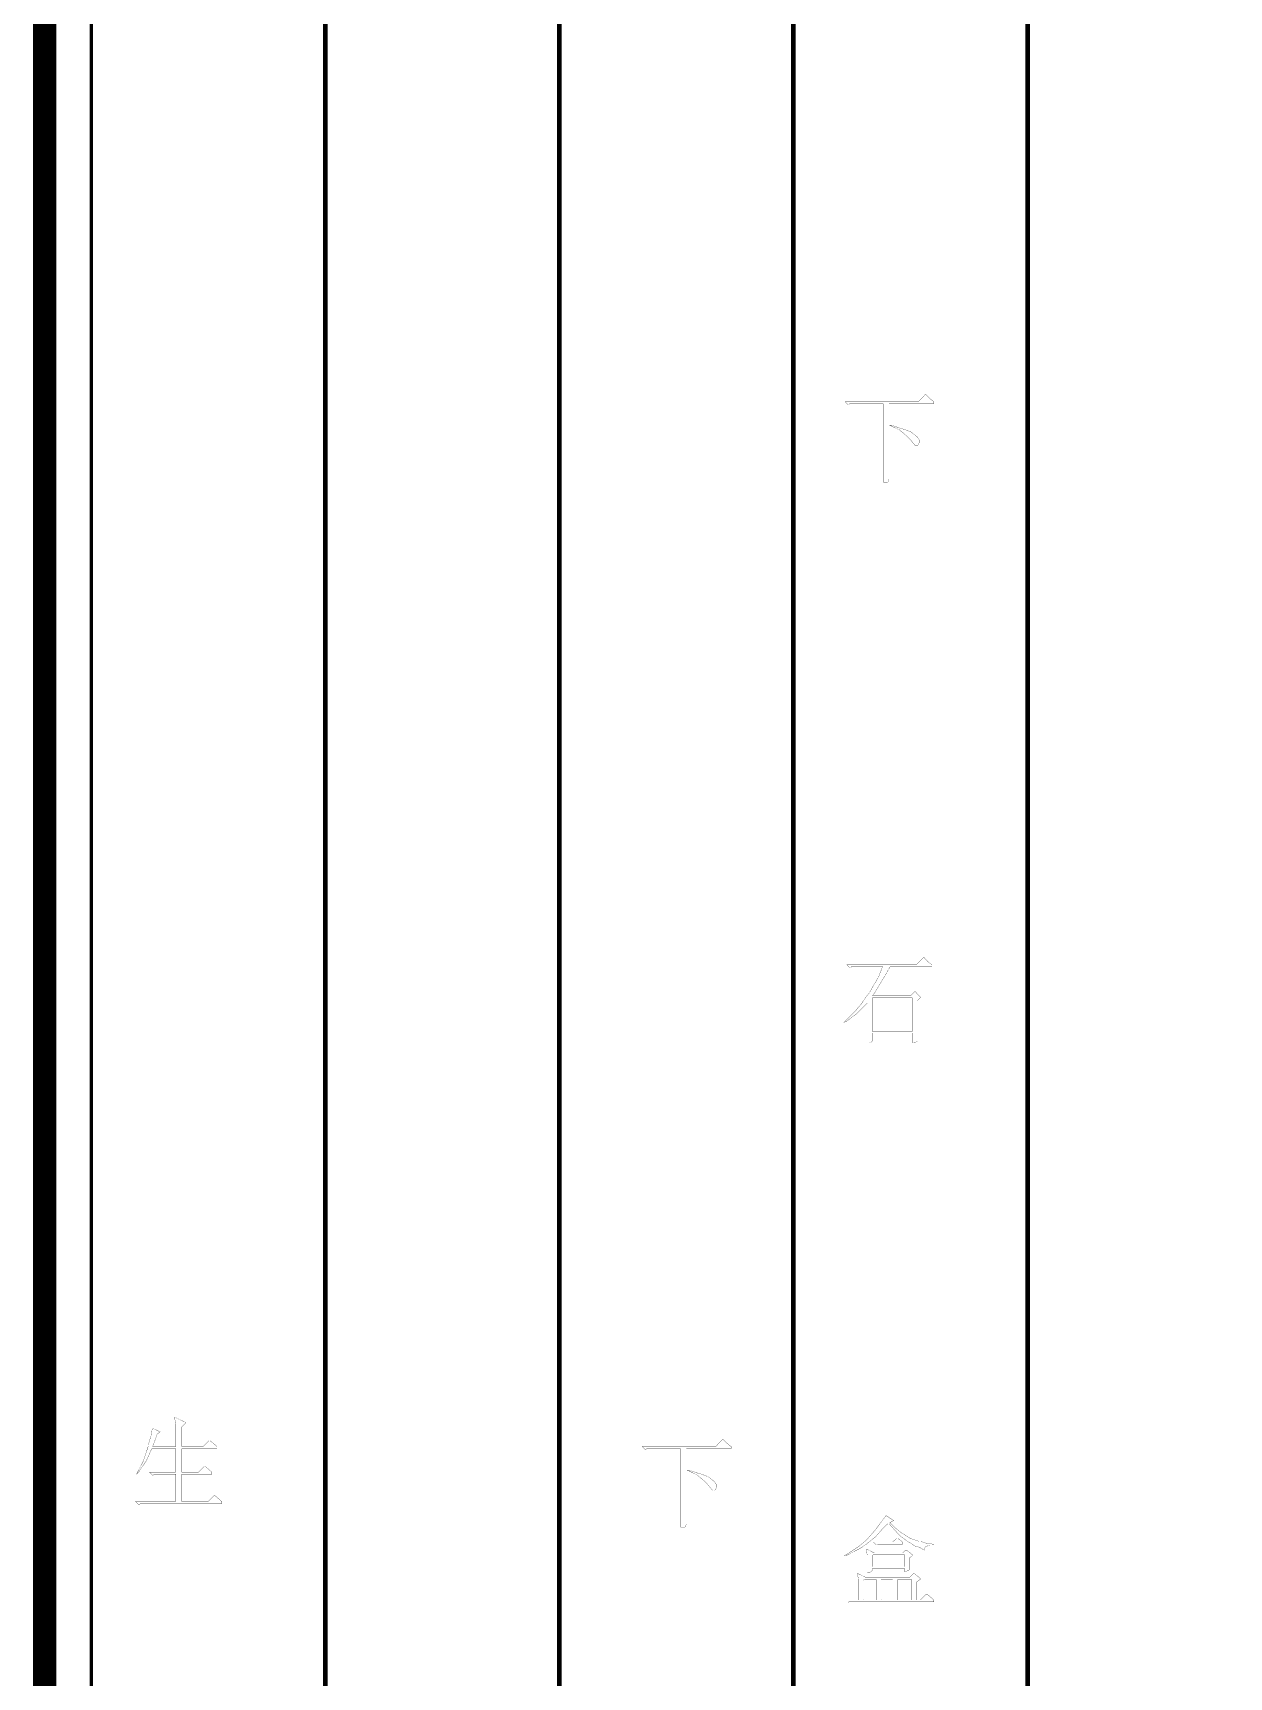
# Model space of a CAD drawing. Extents: x 94 to 452, y -72 to 1042.
# Drawn here: x 93.7 to 144.8, y 486 to 556.2 of the extents above; entities that cross this region are included whole.
import ezdxf

# ---------------------------------------------------------------- set-up
doc = ezdxf.new("R2010")
doc.units = 0
doc.header["$MEASUREMENT"] = 0
doc.layers.add('TREE_LAYER', color=7, linetype='Continuous')

msp = doc.modelspace()

# ---------------------------------------------------------------- linework, layer by layer
at = {"layer": 'TREE_LAYER'}
for points, const_width, elevation in [([(94.22612, 93.001716), (94.22612, 848.485862), (94.22612, 908.832322), (94.22612, 995.005583), (94.22612, 1005.005583), (94.22612, 1017.005583), (126.22612, 1017.005583), (146.22612, 1017.005583), (186.22612, 1017.005583), (191.22612, 1017.005583), (206.22612, 1017.005583), (211.22612, 1017.005583), (221.22612, 1017.005583), (399.22612, 1017.005583), (409.22612, 1017.005583), (451.22612, 1017.005583), (451.22612, 995.005583), (451.22612, 11.113007)], 1, 2891.008799), ([(96.22612, 848.485862), (96.22612, 93.001716)], 0.15, 2875.008799), ([(106.22612, 848.485862), (106.22612, 324.946668)], 0.2, 523.539193), ([(116.22612, 557.107476), (116.22612, 324.946668)], 0.2, 232.160807), ([(126.22612, 557.107476), (126.22612, 414.894542)], 0.2, 142.212934), ([(136.22612, 557.107476), (136.22612, 414.894542)], 0.2, 142.212934), ([(131.893164, 540.774015), (131.846106, 540.774015), (131.563753, 540.475976), (128.426498, 540.475976), (128.551988, 540.350486), (128.583361, 540.350486), (128.630419, 540.397545), (130.042184, 540.397545), (130.05787, 540.381859), (130.05787, 537.040682), (130.136302, 537.00931), (130.183361, 537.00931), (130.261792, 537.040682), (130.308851, 537.166172), (130.308851, 540.381859), (130.308851, 540.397545), (132.222576, 540.397545), (132.222576, 540.475976), (132.065714, 540.601466), (131.893164, 540.774015), (131.893164, 540.774015)], 0.01, 128), ([(130.371596, 539.472055), (130.340223, 539.472055), (130.763753, 539.268133), (131.061792, 539.017153), (131.202968, 538.875976), (131.438263, 538.593623), (131.516694, 538.593623), (131.53238, 538.60931), (131.595125, 538.719114), (131.595125, 538.844604), (131.516694, 538.970094), (131.265714, 539.174015), (131.202968, 539.205388), (130.951988, 539.299506), (130.826498, 539.330878), (130.559831, 539.424996), (130.512772, 539.440682), (130.371596, 539.472055), (130.371596, 539.472055)], 0.01, 128), ([(131.814733, 516.726957), (131.767674, 516.726957), (131.469635, 516.428917), (128.504929, 516.428917), (128.630419, 516.303427), (128.677478, 516.303427), (128.708851, 516.350486), (130.026498, 516.350486), (130.026498, 516.3348), (129.869635, 515.926957), (129.461792, 515.221074), (129.336302, 515.064212), (129.13238, 514.766172), (128.8814, 514.468133), (128.379439, 513.966172), (128.504929, 514.013231), (128.75591, 514.217153), (128.8814, 514.295584), (129.383361, 514.797545), (129.383361, 514.797545), (129.383361, 513.087741), (129.477478, 513.087741), (129.540223, 513.119114), (129.587282, 513.166172), (129.587282, 513.495584), (129.602968, 513.51127), (131.297086, 513.51127), (131.312772, 513.495584), (131.312772, 513.087741), (131.359831, 513.087741), (131.469635, 513.1348), (131.516694, 513.166172), (131.516694, 514.891663), (131.642184, 515.017153), (131.642184, 515.048525), (131.438263, 515.268133), (131.391204, 515.268133), (131.218655, 515.095584), (129.618655, 515.095584), (129.602968, 515.11127), (129.712772, 515.252447), (130.089243, 515.879898), (130.120615, 515.926957), (130.35591, 516.350486), (132.144145, 516.350486), (132.144145, 516.428917), (131.971596, 516.554408), (131.814733, 516.726957), (131.814733, 516.726957)], 0.01, 128), ([(129.587282, 515.001466), (129.602968, 515.017153), (131.297086, 515.017153), (131.312772, 515.001466), (131.312772, 513.589702), (131.297086, 513.589702), (129.602968, 513.589702), (129.587282, 513.589702), (129.587282, 515.001466), (129.587282, 515.001466)], 0.01, 128), ([(99.790791, 497.103912), (99.790791, 497.103912), (99.790791, 497.025481), (99.83785, 496.774501), (99.83785, 495.84901), (99.822164, 495.84901), (98.849615, 495.84901), (98.849615, 495.84901), (98.849615, 495.864697), (98.943733, 496.115677), (98.959419, 496.14705), (99.03785, 496.382344), (99.16334, 496.476461), (98.833929, 496.633324), (98.771183, 496.303912), (98.66138, 495.927442), (98.66138, 495.880383), (98.457458, 495.252932), (98.159419, 494.67254), (98.253536, 494.766657), (98.582948, 495.252932), (98.614321, 495.331363), (98.818242, 495.786265), (98.833929, 495.754893), (99.822164, 495.754893), (99.83785, 495.754893), (99.83785, 494.766657), (99.822164, 494.750971), (98.708438, 494.750971), (98.833929, 494.625481), (98.865301, 494.625481), (98.91236, 494.67254), (99.822164, 494.67254), (99.83785, 494.67254), (99.83785, 493.511755), (99.822164, 493.496069), (98.11236, 493.496069), (98.23785, 493.370579), (98.284909, 493.370579), (98.331968, 493.417638), (101.798634, 493.417638), (101.798634, 493.496069), (101.516282, 493.74705), (101.469223, 493.74705), (101.218242, 493.496069), (100.088831, 493.496069), (100.088831, 493.511755), (100.088831, 494.67254), (100.088831, 494.67254), (101.375105, 494.67254), (101.375105, 494.750971), (101.092752, 495.001952), (101.045693, 495.001952), (100.794713, 494.750971), (100.088831, 494.750971), (100.088831, 494.766657), (100.088831, 495.754893), (100.088831, 495.754893), (101.594713, 495.754893), (101.594713, 495.84901), (101.296674, 496.099991), (101.249615, 496.099991), (100.998634, 495.84901), (100.088831, 495.84901), (100.088831, 495.84901), (100.088831, 496.680383), (100.245693, 496.852932), (100.245693, 496.884304), (100.041772, 496.978422), (99.790791, 497.103912), (99.790791, 497.103912)], 0.01, 122), ([(123.231254, 496.144361), (123.184196, 496.144361), (122.901843, 495.846322), (119.764588, 495.846322), (119.890078, 495.720832), (119.92145, 495.720832), (119.968509, 495.767891), (121.380274, 495.767891), (121.39596, 495.752205), (121.39596, 492.411028), (121.474392, 492.379656), (121.52145, 492.379656), (121.599882, 492.411028), (121.646941, 492.536518), (121.646941, 495.752205), (121.646941, 495.767891), (123.560666, 495.767891), (123.560666, 495.846322), (123.403803, 495.971812), (123.231254, 496.144361), (123.231254, 496.144361)], 0.01, 129), ([(121.709686, 494.842401), (121.678313, 494.842401), (122.101843, 494.638479), (122.399882, 494.387499), (122.541058, 494.246322), (122.776352, 493.963969), (122.854784, 493.963969), (122.87047, 493.979656), (122.933215, 494.089459), (122.933215, 494.21495), (122.854784, 494.34044), (122.603803, 494.544361), (122.541058, 494.575734), (122.290078, 494.669852), (122.164588, 494.701224), (121.897921, 494.795342), (121.850862, 494.811028), (121.709686, 494.842401), (121.709686, 494.842401)], 0.01, 129), ([(130.183361, 492.899506), (130.167674, 492.883819), (130.120615, 492.821074), (129.712772, 492.272055), (129.320615, 491.832839), (129.038263, 491.597545), (128.614733, 491.315192), (128.379439, 491.174015), (128.45787, 491.174015), (128.536302, 491.221074), (129.085321, 491.503427), (129.336302, 491.675976), (129.744145, 492.005388), (130.089243, 492.397545), (130.261792, 492.554408), (130.308851, 492.554408), (130.544145, 492.287741), (130.810812, 492.005388), (131.077478, 491.817153), (131.422576, 491.597545), (131.595125, 491.550486), (131.814733, 491.424996), (131.846106, 491.5348), (131.861792, 491.566172), (132.050027, 491.644604), (132.191204, 491.644604), (132.191204, 491.675976), (131.924537, 491.723035), (131.877478, 491.723035), (131.65787, 491.801466), (131.595125, 491.801466), (131.218655, 491.926957), (130.810812, 492.177937), (130.512772, 492.428917), (130.340223, 492.601466), (130.512772, 492.679898), (130.183361, 492.899506), (130.183361, 492.899506)], 0.01, 128), ([(130.685321, 491.926957), (130.638263, 491.926957), (130.465714, 491.770094), (129.634341, 491.770094), (129.759831, 491.644604), (129.80689, 491.644604), (129.838263, 491.675976), (130.889243, 491.675976), (130.889243, 491.770094), (130.685321, 491.926957), (130.685321, 491.926957)], 0.01, 128), ([(129.351988, 491.472055), (129.336302, 491.472055), (129.336302, 491.440682), (129.383361, 491.189702), (129.383361, 490.468133), (129.461792, 490.468133), (129.540223, 490.499506), (129.587282, 490.546564), (129.602968, 490.640682), (130.967674, 490.640682), (130.967674, 490.624996), (130.967674, 490.515192), (131.014733, 490.515192), (131.124537, 490.546564), (131.187282, 490.593623), (131.187282, 491.095584), (131.297086, 491.174015), (131.312772, 491.221074), (131.061792, 491.424996), (131.014733, 491.424996), (130.889243, 491.299506), (129.6814, 491.299506), (129.351988, 491.472055), (129.351988, 491.472055)], 0.01, 128), ([(129.634341, 491.221074), (129.634341, 491.221074), (130.967674, 491.221074), (130.967674, 491.221074), (130.967674, 490.719114), (130.967674, 490.719114), (129.602968, 490.719114), (129.587282, 490.719114), (129.587282, 491.174015), (129.634341, 491.221074), (129.634341, 491.221074)], 0.01, 128), ([(128.975517, 490.421074), (128.959831, 490.421074), (128.959831, 490.405388), (129.00689, 490.154408), (129.00689, 489.307349), (129.00689, 489.291663), (128.379439, 489.291663), (128.504929, 489.166172), (128.551988, 489.166172), (128.583361, 489.213231), (132.222576, 489.213231), (132.222576, 489.291663), (131.940223, 489.542643), (131.893164, 489.542643), (131.642184, 489.291663), (131.485321, 489.291663), (131.469635, 489.307349), (131.469635, 490.044604), (131.626498, 490.170094), (131.642184, 490.170094), (131.642184, 490.217153), (131.391204, 490.421074), (131.344145, 490.421074), (131.187282, 490.264212), (129.304929, 490.264212), (128.975517, 490.421074), (128.975517, 490.421074)], 0.01, 128), ([(129.25787, 490.170094), (129.25787, 490.170094), (129.759831, 490.170094), (129.759831, 490.170094), (129.759831, 489.307349), (129.759831, 489.291663), (129.226498, 489.291663), (129.210812, 489.307349), (129.210812, 490.138721), (129.25787, 490.170094), (129.25787, 490.170094)], 0.01, 128), ([(129.963753, 490.170094), (129.979439, 490.170094), (130.465714, 490.170094), (130.465714, 490.170094), (130.465714, 489.307349), (130.465714, 489.291663), (129.979439, 489.291663), (129.963753, 489.307349), (129.963753, 490.170094), (129.963753, 490.170094)], 0.01, 128), ([(130.685321, 490.170094), (130.685321, 490.170094), (131.265714, 490.170094), (131.265714, 490.170094), (131.265714, 489.307349), (131.265714, 489.291663), (130.685321, 489.291663), (130.685321, 489.307349), (130.685321, 490.170094), (130.685321, 490.170094)], 0.01, 128)]:
    msp.add_lwpolyline(points, dxfattribs=dict(at, const_width=const_width, elevation=elevation))

doc.saveas('drawing.dxf')
